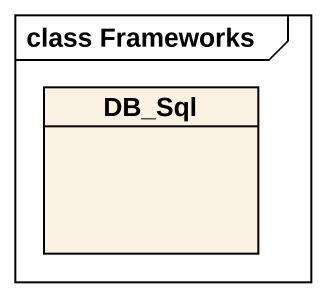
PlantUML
@startuml
mainframe class Frameworks
hide circle
hide empty members
class DB_Sql
@enduml
